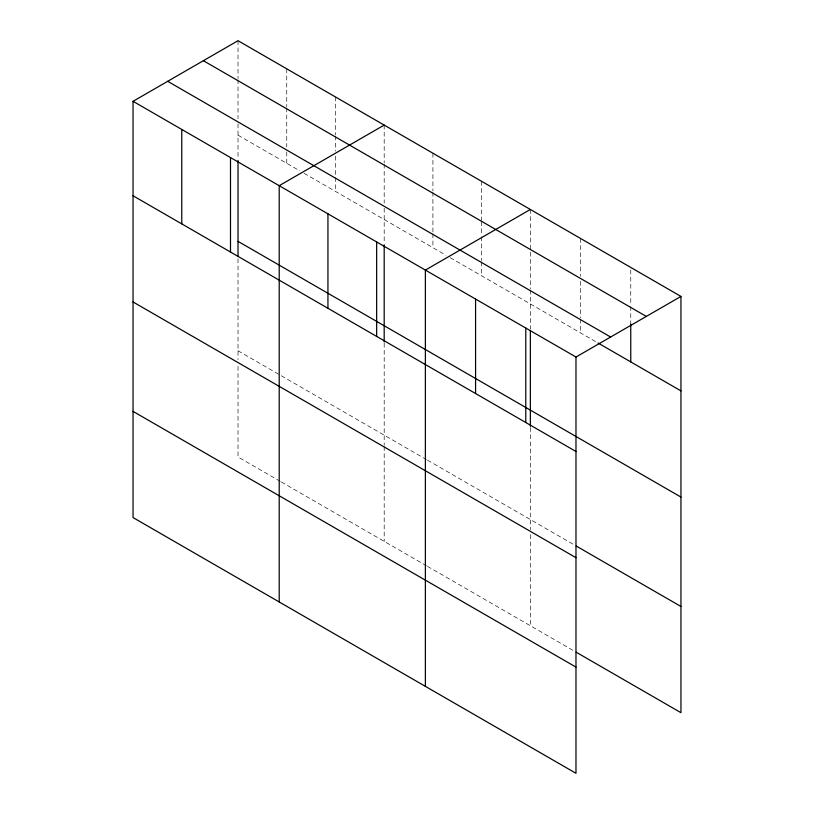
<?xml version="1.0" encoding="UTF-8"?>
<svg xmlns="http://www.w3.org/2000/svg" width="814" height="814" viewBox="0 0 814 814"><rect width="100%" height="100%" fill="white"/><g stroke="black" fill="none" stroke-linecap="round" stroke-linejoin="round"><path stroke-width="0.61" stroke-dasharray="4.07 3.05" d="M238.024 135.165L299.735 170.798M304.07 173.29L445.909 255.179M450.234 257.682L596.927 342.368M238.024 350.773L280.25 375.152M281.329 375.773L426.414 459.544M427.503 460.164L575.101 545.38M280.25 481.349L238.024 456.969L238.024 364.682M281.329 481.969L426.414 565.74M427.503 566.361L575.101 651.576M630.758 269.963L630.758 305.23M630.758 306.481L630.758 324.114M580.555 238.461L580.555 276.241M580.555 281.278L580.555 317.806M580.555 319.068L580.555 332.916M530.362 209.473L530.362 288.828M530.362 290.079L530.362 329.222M530.362 427.543L530.362 529.66M530.362 534.717L530.362 625.742M481.634 181.349L481.634 220.391M481.634 221.652L481.634 235.5M481.634 236.762L481.634 260.694M481.634 261.955L481.634 275.814M432.916 153.215L432.916 191.005M432.916 192.267L432.916 232.57M432.916 233.822L432.916 247.68M384.188 125.091L384.188 162.871M384.188 164.133L384.188 203.174M384.188 208.211L384.188 243.569M384.188 343.152L384.188 445.278M384.188 446.54L384.188 541.361M335.47 96.958L335.47 134.748M335.47 135.999L335.47 151.119M335.47 156.156L335.47 176.302M335.47 177.564L335.47 191.422M286.752 68.834L286.752 106.614M286.752 107.875L286.752 146.917M286.752 151.953L286.752 163.288M238.024 40.7L238.024 78.48M238.024 79.741L238.024 118.793M238.024 123.83L238.024 159.178M238.024 258.771L238.024 359.625"/><path stroke-width="1.22" d="M133.048 101.312L575.976 357.031L575.976 773.3L133.048 517.582L133.048 101.312L238.024 40.7L680.952 296.418L680.952 712.688L576.19 652.207M384.188 125.091L279.212 185.694L279.212 601.963M530.362 209.473L425.376 270.085L425.376 686.355M575.976 357.031L680.952 296.418M203.378 60.704L646.306 316.422M167.694 81.308L610.622 337.027M598.015 342.999L680.952 390.883M238.024 241.361L680.952 497.079M133.048 195.767L575.976 451.495M576.19 546.011L680.952 606.491M133.048 301.963L575.976 557.692M133.048 411.385L575.976 667.104M630.758 324.114L630.758 361.904M530.362 330.484L530.362 426.302M525.773 328.052L525.773 422.507M475.579 299.064L475.579 393.528M384.188 244.831L384.188 341.911M376.658 241.951L376.658 336.416M327.94 213.828L327.94 308.292M238.024 160.45L238.024 256.278M230.494 157.57L230.494 252.025M181.766 129.436L181.766 223.901"/></g></svg>
